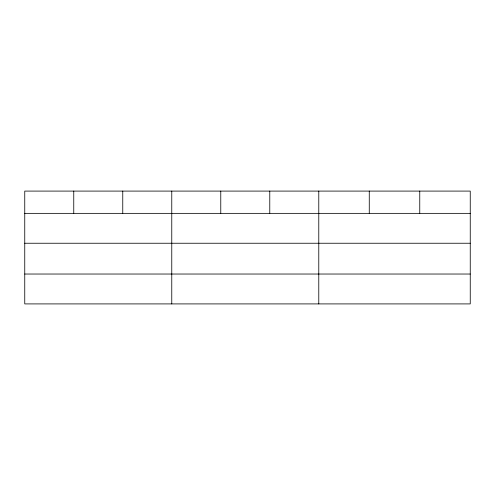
<?xml version="1.0" encoding="UTF-8"?>
<svg xmlns="http://www.w3.org/2000/svg" width="495" height="495" viewBox="0 0 495 495"><rect width="100%" height="100%" fill="white"/><g stroke="black" fill="none" stroke-linecap="round" stroke-linejoin="round"><path stroke-width="0.74" d="M470.25 243.243L470.25 191.089L24.75 191.089L24.75 303.911L470.25 303.911L470.25 243.243L24.75 243.243M24.75 213.357L470.25 213.357M24.75 274.032L470.25 274.032M419.76 191.089L419.76 213.357M369.27 191.089L369.27 213.357M318.78 191.089L318.78 303.911M269.775 191.089L269.775 213.357M220.77 191.089L220.77 213.357M171.765 191.089L171.765 303.911M122.76 191.089L122.76 213.357M73.755 191.089L73.755 213.357"/></g></svg>
